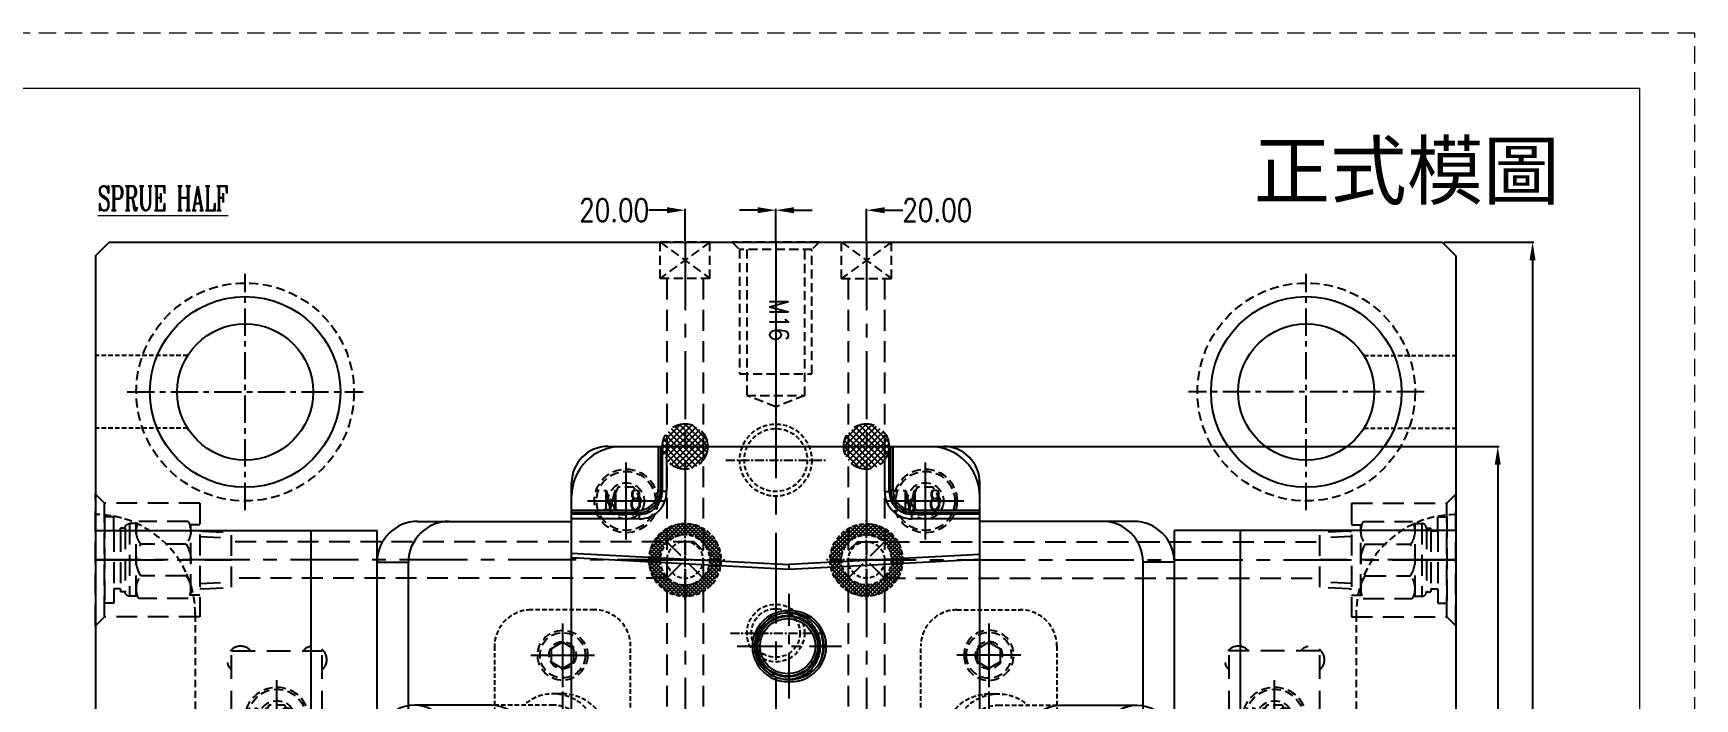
# Model space of a CAD drawing. Header units: millimetres. Extents: x 27300 to 28436, y -21252 to -20448.
# Drawn here: x 28069.8 to 28436.2, y -20594.5 to -20447.9 of the extents above; entities that cross this region are included whole.
import ezdxf

# ---------------------------------------------------------------- set-up
doc = ezdxf.new("R2010")
doc.units = ezdxf.units.MM
doc.header["$LTSCALE"] = 8
for name, pattern in [('ACAD_ISO08W100', [36, 24, -3, 6, -3]), ('CENTER', [2, 1.25, -0.25, 0.25, -0.25]), ('CENTER2', [1.125, 0.75, -0.125, 0.125, -0.125]), ('DASHED', [0.75, 0.5, -0.25]), ('HIDDEN', [0.375, 0.25, -0.125]), ('HIDDEN2', [0.1875, 0.125, -0.0625])]:
    doc.linetypes.add(name, pattern=pattern)
doc.layers.get('DEFPOINTS').update_dxf_attribs({"color": 6})
for name, color, linetype in [('A', 7, 'Continuous'), ('Cav-cor', 30, 'Continuous'), ('cen', 1, 'CENTER'), ('CL', 1, 'Continuous'), ('hidden', 4, 'HIDDEN'), ('PIN', 5, 'Continuous'), ('SCREW', 52, 'HIDDEN'), ('SLIDE', 6, 'Continuous'), ('WT', 4, 'Continuous')]:
    doc.layers.add(name, color=color, linetype=linetype)
doc.layers.add('dim', color=3, linetype='Continuous', lineweight=15)
doc.layers.add('MBOM-ASSIS-LAYER', color=71, linetype='Continuous', lineweight=9)
doc.styles.add('ROMANC', font='RomanC.ttf', dxfattribs={"width": 0.8, "height": 7})
doc.styles.get("Standard").update_dxf_attribs({"font": 'txt.shx', "width": 0.8, "bigfont": 'chineset.shx'})
doc.styles.add('style1', font='mingliu.ttc', dxfattribs={"width": 0.75})
doc.dimstyles.new('ISO-25', dxfattribs={"dimtxt": 5, "dimasz": 4, "dimexe": 0.3, "dimexo": 0.3, "dimtad": 0, "dimzin": 1, "dimdsep": 46, "dimtxsty": 'Standard', "dimcen": 0, "dimclrd": 3, "dimclre": 3, "dimclrt": 3, "dimazin": 0, "dimtfac": 1, "dimtofl": 0, "dimtmove": 0, "dimatfit": 0, "dimfxl": 0, "dimarcsym": 0})

# ---------------------------------------------------------------- blocks, each defined once
blk = doc.blocks.new('20160812.085545')
at = {"layer": 'SLIDE'}
for p, q in [((-47.53, 223), (14.56, 223)), ((0, 175.5), (0, 223)), ((14.56, 0), (14.56, 223)), ((-17.7, 180.5), (-5, 180.5)), ((-22.7, 175.5), (-20.94, 175.5)), ((-22.7, 47.5), (-22.7, 175.5)), ((-20.94, 47.5), (-20.94, 175.5)), ((-3.64, 47.5), (-3.64, 175.5)), ((-3.64, 175.5), (0, 175.5)), ((-22.7, 47.5), (-20.94, 47.5)), ((-3.64, 47.5), (0, 47.5)), ((0, 0), (0, 47.5)), ((-17.7, 42.5), (-5, 42.5)), ((-47.53, 0), (14.56, 0))]:
    blk.add_line(p, q, dxfattribs=at)
for centre, start, end in [((-17.7, 175.5), 90, 180), ((-15.94, 175.5), 90, 180), ((-8.64, 175.5), 0, 90), ((-5, 175.5), 0, 90), ((-17.7, 47.5), 180, 270), ((-15.94, 47.5), 180, 270), ((-8.64, 47.5), 270, 0), ((-5, 47.5), 270, 0)]:
    blk.add_arc(centre, 5, start, end, dxfattribs=at)
blk = doc.blocks.new('cb_8')
at = {"linetype": 'HIDDEN'}
blk.add_circle((0, 0), 7, dxfattribs=at)
at = {"layer": 'SCREW', "linetype": 'CENTER2', "ltscale": 5}
for p, q in [((0, -8.5), (0, 8.5)), ((-8.5, 0), (8.5, 0))]:
    blk.add_line(p, q, dxfattribs=at)
at = {"layer": 'SCREW'}
blk.add_lwpolyline([(-1.73, 3), (-3.46, 0), (-1.73, -3), (1.73, -3), (3.46, 0), (1.73, 3)], close=True, dxfattribs=at)
for radius in [6.5, 4]:
    blk.add_circle((0, 0), radius, dxfattribs=at)
at = {"layer": 'dim', "style": 'ROMANC', "width": 0.8}
blk.add_text('M 8', height=4.186, dxfattribs=at).set_placement((-5.2, -1.86))
blk = doc.blocks.new('20160817.191353')
at = {"layer": 'CL', "linetype": 'ACAD_ISO08W100', "ltscale": 0.5}
for p, q in [((0, -11), (0, 11)), ((0, 0), (34.71, 0))]:
    blk.add_line(p, q, dxfattribs=at)
at = {"layer": 'PIN'}
for p, q in [((0, 10.5), (2.07, 10.5)), ((15.92, 8), (32.64, 8)), ((0, -10.5), (2.07, -10.5)), ((15.92, -8), (32.64, -8))]:
    blk.add_line(p, q, dxfattribs=at)
at = {"layer": 'PIN', "linetype": 'HIDDEN2'}
for p, q in [((2.07, 8), (15.92, 8)), ((2.07, -8), (15.92, -8))]:
    blk.add_line(p, q, dxfattribs=at)
at = {"layer": 'PIN'}
blk.add_circle((34.71, 0), 2, dxfattribs=at)
at = {"layer": 'PIN', "linetype": 'HIDDEN2'}
for centre, major_axis, start_param, end_param in [((2.07, 0), (0, 10.5), 5.578638, 10.129325), ((0, 0), (0, -10.5), 3.141236, 6.282829), ((2.07, 0), (0, 8), 0, 3.141593)]:
    blk.add_ellipse(centre, major_axis=major_axis, ratio=0.965926, start_param=start_param, end_param=end_param, dxfattribs=at)
at = {"layer": 'PIN'}
for centre, major_axis, ratio, start_param, end_param in [((15.92, 0), (-8.28, 0), 0.965926, 4.712389, 7.853982), ((32.64, 0), (0, 8), 0.965926, 0, 3.141593), ((32.64, 0), (-8, 0), 1, 1.570796, 4.712389)]:
    blk.add_ellipse(centre, major_axis=major_axis, ratio=ratio, start_param=start_param, end_param=end_param, dxfattribs=at)
blk = doc.blocks.new('20100512.182342')
at = {"linetype": 'HIDDEN'}
blk.add_circle((0, 0), 5.5, dxfattribs=at)
at = {"layer": 'SCREW', "linetype": 'CENTER', "ltscale": 5}
for p, q in [((0, -7.04), (0, 7.04)), ((-7, 0), (7, 0))]:
    blk.add_line(p, q, dxfattribs=at)
at = {"layer": 'SCREW', "linetype": 'Continuous'}
blk.add_lwpolyline([(-1.44, 2.5), (-2.89, 0), (-1.44, -2.5), (1.44, -2.5), (2.89, 0), (1.44, 2.5)], close=True, dxfattribs=at)
at = {"layer": 'SCREW'}
for radius in [5, 3]:
    blk.add_circle((0, 0), radius, dxfattribs=at)
blk = doc.blocks.new('20100617.142056')
at = {"layer": 'MBOM-ASSIS-LAYER', "linetype": 'DASHED'}
for p, q in [((0, 841), (-1189, 841)), ((0, 0), (0, 841))]:
    blk.add_line(p, q, dxfattribs=at)
at = {"layer": 'MBOM-ASSIS-LAYER'}
for p, q in [((-12.7, 828.3), (-1176.3, 828.3)), ((-12.7, 12.7), (-12.7, 828.3))]:
    blk.add_line(p, q, dxfattribs=at)
blk = doc.blocks.new('*D27008')
at = {"layer": 'DEFPOINTS', "color": 0}
for p in [(28380.52, -20493.93), (28400.42, -20493.93), (28380.52, -20843.93)]:
    blk.add_point(p, dxfattribs=at)
at = {"layer": 'dim', "color": 3, "lineweight": -2}
for p, q in [((28380.82, -20493.93), (28400.72, -20493.93)), ((28400.42, -20497.93), (28400.42, -20659.31)), ((28400.42, -20839.93), (28400.42, -20678.56)), ((28380.82, -20843.93), (28400.72, -20843.93))]:
    blk.add_line(p, q, dxfattribs=at)
at = {"layer": 'dim', "color": 3}
for points in [[(28401.08, -20497.93), (28399.75, -20497.93), (28400.42, -20493.93)], [(28399.75, -20839.93), (28401.08, -20839.93), (28400.42, -20843.93)]]:
    blk.add_solid(points, dxfattribs=at)
at = {"layer": 'dim', "color": 3, "insert": (28400.42, -20668.93), "char_height": 5, "attachment_point": 5, "rotation": 90}
blk.add_mtext('350.00', dxfattribs=at)
blk = doc.blocks.new('*D27010')
at = {"layer": 'DEFPOINTS', "color": 0}
for p in [(28269.52, -20538.93), (28269.52, -20798.93), (28392.74, -20798.93)]:
    blk.add_point(p, dxfattribs=at)
at = {"layer": 'dim', "color": 3, "lineweight": -2}
for p, q in [((28269.82, -20538.93), (28393.04, -20538.93)), ((28392.74, -20542.93), (28392.74, -20659.31)), ((28392.74, -20794.93), (28392.74, -20678.56)), ((28269.82, -20798.93), (28393.04, -20798.93))]:
    blk.add_line(p, q, dxfattribs=at)
at = {"layer": 'dim', "color": 3}
for points in [[(28393.4, -20542.93), (28392.07, -20542.93), (28392.74, -20538.93)], [(28392.07, -20794.93), (28393.4, -20794.93), (28392.74, -20798.93)]]:
    blk.add_solid(points, dxfattribs=at)
at = {"layer": 'dim', "color": 3, "insert": (28392.74, -20668.93), "char_height": 5, "attachment_point": 5, "rotation": 90}
blk.add_mtext('260.00', dxfattribs=at)
blk = doc.blocks.new('20150513.114820')
at = {"layer": 'WT', "linetype": 'Continuous'}
h = blk.add_hatch(dxfattribs=at)
h.set_pattern_fill('ANSI37', color=125, scale=5, angle=270, style=0)
h.set_pattern_definition([(315, (23425.0146, -23957.4168), (0.441941738, 0.441941738), []), (45, (23425.0146, -23957.4168), (-0.441941738, 0.441941738), [])])
h.paths.add_polyline_path([(8, 0), (5.5, 0, 1), (-5.5, 0), (-8, 0, -1)])
h.paths.add_polyline_path([(-8, 0), (-5.5, 0, 0.414214), (0, -5.5, 0.414214), (5.5, 0), (8, 0, -0.414214), (0, -8, -0.414214)])
at = {"layer": 'WT', "color": 125, "linetype": 'CENTER2', "ltscale": 0.4}
for p, q in [((0, 8.79), (0, -8.79)), ((8.79, 0), (-8.79, 0))]:
    blk.add_line(p, q, dxfattribs=at)
at = {"layer": 'WT', "color": 125, "linetype": 'HIDDEN2'}
for radius in [8, 5.5, 4]:
    blk.add_circle((0, 0), radius, dxfattribs=at)
blk = doc.blocks.new('*D27022')
at = {"layer": 'DEFPOINTS', "color": 0}
for p in [(28213.52, -20486.89), (28213.52, -20493.93), (28233.52, -20493.93)]:
    blk.add_point(p, dxfattribs=at)
at = {"layer": 'dim', "color": 3, "lineweight": -2}
for p, q in [((28209.52, -20486.89), (28205.52, -20486.89)), ((28213.52, -20493.63), (28213.52, -20486.59)), ((28233.52, -20493.63), (28233.52, -20486.59)), ((28237.52, -20486.89), (28241.52, -20486.89))]:
    blk.add_line(p, q, dxfattribs=at)
at = {"layer": 'dim', "color": 3}
for points in [[(28209.52, -20487.56), (28209.52, -20486.22), (28213.52, -20486.89)], [(28237.52, -20486.22), (28237.52, -20487.56), (28233.52, -20486.89)]]:
    blk.add_solid(points, dxfattribs=at)
at = {"layer": 'dim', "color": 3, "insert": (28197.89, -20486.89), "char_height": 5, "attachment_point": 5}
blk.add_mtext('20.00', dxfattribs=at)
blk = doc.blocks.new('*D27023')
at = {"layer": 'DEFPOINTS', "color": 0}
for p in [(28253.52, -20486.89), (28233.52, -20493.93), (28253.52, -20493.93)]:
    blk.add_point(p, dxfattribs=at)
at = {"layer": 'dim', "color": 3, "lineweight": -2}
for p, q in [((28229.52, -20486.89), (28225.52, -20486.89)), ((28233.52, -20493.63), (28233.52, -20486.59)), ((28253.52, -20493.63), (28253.52, -20486.59)), ((28257.52, -20486.89), (28261.52, -20486.89))]:
    blk.add_line(p, q, dxfattribs=at)
at = {"layer": 'dim', "color": 3}
for points in [[(28229.52, -20487.56), (28229.52, -20486.22), (28233.52, -20486.89)], [(28257.52, -20486.22), (28257.52, -20487.56), (28253.52, -20486.89)]]:
    blk.add_solid(points, dxfattribs=at)
at = {"layer": 'dim', "color": 3, "insert": (28269.14, -20486.89), "char_height": 5, "attachment_point": 5}
blk.add_mtext('20.00', dxfattribs=at)
blk = doc.blocks.new('20160903.151524')
at = {"layer": 'WT', "color": 125, "linetype": 'HIDDEN', "ltscale": 2.3}
for p, q in [((-6.35, 23.56), (-6.01, 30)), ((-6.01, 30), (6.01, 30)), ((-5.19, 23), (-4.82, 30)), ((5.19, 23), (4.82, 30)), ((6.35, 23.56), (6.01, 30)), ((12.5, 23), (-12.5, 23)), ((-12.5, 23), (-12.5, 2)), ((-7.75, 23), (-7.75, 20.77)), ((-6.35, 23.56), (-6.35, 23)), ((6.35, 23.56), (6.35, 23)), ((7.75, 23), (7.75, 20.77)), ((12.5, 23), (12.5, 2)), ((-8.5, 20.43), (-8.5, 9.57)), ((-7.75, 21), (7.75, 21)), ((-3.5, 20.01), (-3.5, 9.99)), ((3.5, 20.01), (3.5, 9.99)), ((8.5, 20.43), (8.5, 9.57)), ((-8, 9.33), (-8, 7.51)), ((-8, 9), (8, 9)), ((8, 7.51), (-8, 7.51)), ((8, 9.33), (8, 7.51)), ((-9.5, 4.01), (-9.5, 2)), ((-6.4, 4.01), (-9.5, 4.01)), ((7, 6.51), (-7, 6.51)), ((-7, 6.51), (-7, 5.51)), ((-6.4, 5.51), (-7, 5.51)), ((-6.4, 5.51), (-7, 5.51)), ((6.4, 5.51), (-6.4, 5.51)), ((-6.4, 5.51), (-6.4, 4.01)), ((6.4, 4.01), (-6.4, 4.01)), ((6.4, 5.51), (6.4, 4.01)), ((6.4, 5.51), (7, 5.51)), ((6.4, 5.51), (7, 5.51)), ((6.4, 4.01), (9.5, 4.01)), ((7, 6.51), (7, 5.51)), ((9.5, 4.01), (9.5, 2)), ((-12.5, 2), (-14.5, 0)), ((-14.5, 0), (14.5, 0)), ((-12.5, 2), (12.5, 2)), ((9.5, 2), (-9.5, 2)), ((12.5, 2), (14.5, 0))]:
    blk.add_line(p, q, dxfattribs=at)
at = {"layer": 'WT', "color": 125, "linetype": 'CENTER', "ltscale": 1.5}
blk.add_line((0, 0), (0, 30), dxfattribs=at)
at = {"layer": 'WT', "color": 125, "linetype": 'HIDDEN', "ltscale": 2.3}
for centre, radius, start, end in [((-6.32, 16.53), 4.47, 50.9817, 119.248), ((0, 14.34), 6.66, 58.3016, 121.6984), ((6.32, 16.53), 4.47, 60.752, 129.0183), ((-6.32, 13.47), 4.47, 240.752, 309.0183), ((-7, 7.51), 1, 180, 270), ((0, 15.66), 6.66, 238.3016, 301.6984), ((6.32, 13.47), 4.47, 230.9817, 299.248), ((7, 7.51), 1, 270, 0)]:
    blk.add_arc(centre, radius, start, end, dxfattribs=at)
blk = doc.blocks.new('20150513.114825')
at = {"layer": 'WT', "color": 125, "linetype": 'HIDDEN'}
for p, q in [((-5.5, 8), (5.5, 8)), ((5.5, 8), (-5.5, 0)), ((-5.5, 8), (5.5, 0)), ((-5.5, 0), (-5.5, 8)), ((5.5, 0), (5.5, 8)), ((-5.5, 0), (5.5, 0))]:
    blk.add_line(p, q, dxfattribs=at)

msp = doc.modelspace()

# ---------------------------------------------------------------- hatches: boundary and pattern name
at = {"layer": 'WT', "ltscale": 2.3}
h = msp.add_hatch(dxfattribs=at)
h.set_pattern_fill('ANSI37', color=125, scale=0.3, style=0)
h.set_pattern_definition([(315, (12.1346, -41348.6336), (-0.67351921, -0.67351921), []), (225, (12.1346, -41348.6336), (-0.67351921, 0.67351921), [])])
h.paths.add_polyline_path([(28218.517, -20538.931, -1), (28208.517, -20538.931, -1)])
h = msp.add_hatch(dxfattribs=at)
h.set_pattern_fill('ANSI37', color=125, scale=0.3, angle=180, style=0)
h.set_pattern_definition([(225, (56454.9004, -41348.6336), (0.67351921, -0.67351921), []), (315, (56454.9004, -41348.6336), (0.67351921, 0.67351921), [])])
h.paths.add_polyline_path([(28248.517, -20538.931, 1), (28258.517, -20538.931, 1)])

# ---------------------------------------------------------------- linework, layer by layer
for p, q in [((28083.517, -20496.931), (28086.517, -20493.931)), ((28086.517, -20493.931), (28380.517, -20493.931)), ((28380.517, -20493.931), (28383.517, -20496.931)), ((28083.517, -20496.931), (28083.517, -20840.931)), ((28383.517, -20496.931), (28383.517, -20840.931)), ((28154.602, -20555.431), (28188.517, -20555.431)), ((28312.433, -20555.431), (28278.517, -20555.431)), ((28145.602, -20773.431), (28145.602, -20564.431)), ((28145.602, -20564.431), (28152.517, -20564.431)), ((28152.517, -20773.431), (28152.517, -20564.431)), ((28321.433, -20564.431), (28314.517, -20564.431)), ((28314.517, -20773.431), (28314.517, -20564.431)), ((28321.433, -20773.431), (28321.433, -20564.431))]:
    msp.add_line(p, q)
at = {"color": 8, "linetype": 'HIDDEN'}
for p, q in [((28223.917, -20493.931), (28225.517, -20495.531)), ((28243.117, -20493.931), (28223.917, -20493.931)), ((28241.517, -20495.531), (28225.517, -20495.531)), ((28225.517, -20495.531), (28225.517, -20522.931)), ((28227.117, -20495.531), (28227.117, -20527.731)), ((28239.917, -20527.731), (28239.917, -20495.531)), ((28243.117, -20493.931), (28241.517, -20495.531)), ((28241.517, -20522.931), (28241.517, -20495.531)), ((28225.517, -20522.931), (28241.517, -20522.931)), ((28227.117, -20527.731), (28239.917, -20527.731)), ((28233.517, -20530.208), (28227.117, -20527.731)), ((28239.917, -20527.731), (28233.517, -20530.208))]:
    msp.add_line(p, q, dxfattribs=at)
at = {"linetype": 'CENTER', "ltscale": 2}
msp.add_line((28233.517, -20493.931), (28233.517, -20843.931), dxfattribs=at)
at = {"color": 8, "linetype": 'HIDDEN', "ltscale": 0.5}
for p, q in [((28103.829, -20518.931), (28083.517, -20518.931)), ((28363.206, -20518.931), (28383.517, -20518.931)), ((28103.829, -20534.931), (28083.517, -20534.931)), ((28363.206, -20534.931), (28383.517, -20534.931))]:
    msp.add_line(p, q, dxfattribs=at)
at = {"color": 8, "linetype": 'CENTER', "ltscale": 0.2}
for p, q in [((28222.517, -20541.931), (28244.517, -20541.931)), ((28223.517, -20580.031), (28243.517, -20580.031))]:
    msp.add_line(p, q, dxfattribs=at)
at = {"color": 8, "linetype": 'HIDDEN', "ltscale": 0.8}
for p, q in [((28105.517, -20575.931), (28105.517, -20761.931)), ((28361.517, -20575.931), (28361.517, -20761.931))]:
    msp.add_line(p, q, dxfattribs=at)
at = {"linetype": 'HIDDEN2'}
for points in [[(28193.517, -20574.931), (28179.517, -20574.931, 0.4142136), (28171.517, -20582.931), (28171.517, -20606.931, 0.4142136), (28179.517, -20614.931), (28193.517, -20614.931, 0.4142136), (28201.517, -20606.931), (28201.517, -20582.931, 0.4142136)], [(28273.517, -20574.931), (28287.517, -20574.931, -0.4142136), (28295.517, -20582.931), (28295.517, -20606.931, -0.4142136), (28287.517, -20614.931), (28273.517, -20614.931, -0.4142136), (28265.517, -20606.931), (28265.517, -20582.931, -0.4142136)]]:
    msp.add_lwpolyline(points, format="xyb", close=True, dxfattribs=at)
for centre, radius in [((28116.517, -20526.931), 21), ((28350.517, -20526.931), 21), ((28116.517, -20526.931), 15), ((28350.517, -20526.931), 15)]:
    msp.add_circle(centre, radius)
at = {"color": 8, "linetype": 'HIDDEN', "ltscale": 0.5}
for centre, radius in [((28233.517, -20541.931), 7.938), ((28233.517, -20541.931), 6.938), ((28233.517, -20580.031), 6.35), ((28233.517, -20580.031), 5.35)]:
    msp.add_circle(centre, radius, dxfattribs=at)
at = {"color": 8, "linetype": 'HIDDEN', "ltscale": 0.8}
for centre, start, end in [((28083.517, -20575.931), 0, 90), ((28383.517, -20575.931), 90, 180)]:
    msp.add_arc(centre, 22, start, end, dxfattribs=at)
for centre, start, end in [((28154.602, -20564.431), 90, 180), ((28161.517, -20564.431), 90, 180), ((28305.517, -20564.431), 0, 90), ((28312.433, -20564.431), 0, 90)]:
    msp.add_arc(centre, 9, start, end)
at = {"layer": 'Cav-cor', "color": 241}
for p, q in [((28196.517, -20538.931), (28270.517, -20538.931)), ((28207.624, -20538.931), (28207.624, -20548.543)), ((28208.123, -20538.931), (28208.123, -20548.543)), ((28208.468, -20538.931), (28208.468, -20548.888)), ((28209.466, -20538.931), (28209.466, -20548.888)), ((28257.569, -20548.888), (28257.569, -20538.931)), ((28258.567, -20548.888), (28258.567, -20538.931)), ((28258.912, -20548.543), (28258.912, -20538.931)), ((28259.411, -20548.543), (28259.411, -20538.931)), ((28188.517, -20790.931), (28188.517, -20546.931)), ((28278.517, -20790.931), (28278.517, -20546.931)), ((28207.624, -20548.543), (28208.123, -20548.543)), ((28208.123, -20548.543), (28208.468, -20548.888)), ((28209.466, -20548.888), (28208.468, -20548.888)), ((28257.569, -20548.888), (28258.567, -20548.888)), ((28258.912, -20548.543), (28258.567, -20548.888)), ((28259.411, -20548.543), (28258.912, -20548.543)), ((28203.13, -20553.037), (28188.517, -20553.037)), ((28203.13, -20553.536), (28188.517, -20553.536)), ((28203.475, -20553.881), (28188.517, -20553.881)), ((28203.475, -20554.88), (28188.517, -20554.88)), ((28203.13, -20553.037), (28203.13, -20553.536)), ((28203.13, -20553.536), (28203.475, -20553.881)), ((28203.475, -20554.88), (28203.475, -20553.881)), ((28263.905, -20553.536), (28263.56, -20553.881)), ((28263.56, -20554.88), (28263.56, -20553.881)), ((28278.517, -20553.881), (28263.56, -20553.881)), ((28278.517, -20554.88), (28263.56, -20554.88)), ((28263.905, -20553.037), (28263.905, -20553.536)), ((28278.517, -20553.037), (28263.905, -20553.037)), ((28278.517, -20553.536), (28263.905, -20553.536)), ((28188.517, -20562.415), (28236.517, -20564.931)), ((28278.517, -20562.73), (28236.517, -20564.931)), ((28188.517, -20563.416), (28236.517, -20565.932)), ((28236.517, -20565.932), (28278.517, -20563.731)), ((28236.517, -20565.932), (28236.517, -20564.931)), ((28236.517, -20575.139), (28236.517, -20575.639)), ((28236.517, -20590.722), (28236.517, -20590.222))]:
    msp.add_line(p, q, dxfattribs=at)
for radius in [6.607, 6.097]:
    msp.add_circle((28236.16, -20582.931), radius, dxfattribs=at)
for centre, radius, start, end in [((28199.517, -20549.931), 11, 90, 180), ((28196.517, -20546.931), 8, 90, 180), ((28267.517, -20549.931), 11, 0, 90), ((28270.517, -20546.931), 8, 0, 90), ((28203.131, -20548.544), 4.992, 269.99073, 0.00927), ((28203.132, -20548.545), 4.491, 269.9691, 0.0309), ((28203.478, -20548.891), 5.988, 269.96933, 0.03067), ((28203.481, -20548.894), 4.986, 269.92521, 0.07479), ((28263.557, -20548.891), 5.988, 179.96933, 270.03067), ((28263.554, -20548.894), 4.986, 179.92521, 270.07479), ((28263.904, -20548.544), 4.992, 179.99073, 270.00927), ((28263.903, -20548.545), 4.491, 179.9691, 270.0309), ((28236.16, -20582.931), 7.8, 87.37659, 272.62337), ((28236.16, -20582.931), 7.3, 87.19688, 272.80312), ((28236.087, -20582.951), 6.765, 115.36387, 154.20492), ((28236.133, -20583.033), 6.859, 113.86791, 115.41576), ((28236.874, -20582.931), 7.8, 267.37663, 92.62341), ((28236.874, -20582.931), 7.3, 267.19688, 92.80312), ((28238.295, -20582.892), 9.258, 160.37391, 174.34699), ((28236.554, -20582.926), 7.532, 157.78306, 172.78998), ((28236.053, -20582.931), 6.726, 154.23826, 205.75502), ((28236.469, -20582.896), 7.442, 155.71104, 157.75048), ((28235.976, -20582.931), 6.96, 172.15219, 187.84785), ((28238.294, -20582.969), 9.258, 185.65279, 199.62721), ((28236.532, -20582.941), 7.51, 187.18773, 202.28245), ((28236.468, -20582.966), 7.442, 202.29286, 204.28818), ((28236.087, -20582.911), 6.765, 205.78844, 244.63256), ((28236.132, -20582.829), 6.858, 244.58069, 246.1582)]:
    msp.add_arc(centre, radius, start, end, dxfattribs=at)
for points, knots in [([(28229.686, -20579.834), (28229.859, -20579.45), (28230.264, -20578.725), (28231.033, -20577.77), (28231.929, -20576.974), (28232.601, -20576.554), (28232.95, -20576.374)], [0, 0, 0, 0, 0.2609595, 0.5119688, 0.7564397, 1, 1, 1, 1]), ([(28233.357, -20576.761), (28233.865, -20576.536), (28234.986, -20576.196), (28236.736, -20576.119), (28238.423, -20576.477), (28239.901, -20577.193), (28241.15, -20578.21), (28241.975, -20579.298), (28242.479, -20580.303), (28242.87, -20581.421), (28242.994, -20582.326), (28242.994, -20582.931)], [0, 0, 0, 0, 0.1229701, 0.2567503, 0.3839904, 0.501415, 0.6174119, 0.7378289, 0.8008886, 0.865924, 1, 1, 1, 1]), ([(28236.853, -20575.631), (28237.31, -20575.676), (28238.187, -20575.851), (28239.401, -20576.347), (28240.471, -20577.03), (28241.407, -20577.891), (28242.197, -20578.932), (28242.812, -20580.143), (28243.208, -20581.495), (28243.299, -20582.449), (28243.3, -20582.931)], [0, 0, 0, 0, 0.1292322, 0.2497885, 0.3667719, 0.4844981, 0.605839, 0.7324342, 0.8644388, 1, 1, 1, 1]), ([(28244.001, -20582.931), (28244.001, -20582.387), (28243.91, -20581.316), (28243.637, -20580.277), (28243.461, -20579.783)], [0, 0, 0, 0, 0.5087473, 1, 1, 1, 1]), ([(28229.385, -20582.054), (28229.385, -20582.051), (28229.376, -20582.044), (28229.359, -20582.037), (28229.33, -20582.027), (28229.276, -20582.013), (28229.192, -20581.996), (28229.12, -20581.985), (28229.081, -20581.98)], [0, 0, 0, 0, 0.030481, 0.0920811, 0.1862836, 0.3100726, 0.6283133, 1, 1, 1, 1]), ([(28229.385, -20583.807), (28229.385, -20583.81), (28229.376, -20583.817), (28229.359, -20583.825), (28229.33, -20583.834), (28229.276, -20583.848), (28229.192, -20583.865), (28229.12, -20583.876), (28229.081, -20583.881)], [0, 0, 0, 0, 0.0304737, 0.0920734, 0.1862775, 0.3100683, 0.6283121, 1, 1, 1, 1]), ([(28242.994, -20582.931), (28242.994, -20583.535), (28242.87, -20584.44), (28242.479, -20585.558), (28241.976, -20586.563), (28241.15, -20587.65), (28239.902, -20588.667), (28238.425, -20589.383), (28236.738, -20589.742), (28234.989, -20589.666), (28233.868, -20589.326), (28233.36, -20589.102)], [0, 0, 0, 0, 0.1340754, 0.1991115, 0.2621727, 0.3825923, 0.4985884, 0.6160048, 0.7432254, 0.8770112, 1, 1, 1, 1]), ([(28243.3, -20582.931), (28243.299, -20583.413), (28243.208, -20584.366), (28242.812, -20585.718), (28242.197, -20586.93), (28241.407, -20587.97), (28240.471, -20588.832), (28239.401, -20589.515), (28238.187, -20590.01), (28237.31, -20590.185), (28236.853, -20590.231)], [0, 0, 0, 0, 0.1355616, 0.267567, 0.3941634, 0.5155042, 0.6332299, 0.7502127, 0.8707685, 1, 1, 1, 1]), ([(28243.461, -20586.079), (28243.637, -20585.584), (28243.91, -20584.545), (28244.001, -20583.474), (28244.001, -20582.931)], [0, 0, 0, 0, 0.4912493, 1, 1, 1, 1]), ([(28232.95, -20589.487), (28232.601, -20589.307), (28231.929, -20588.887), (28231.033, -20588.091), (28230.264, -20587.137), (28229.859, -20586.411), (28229.686, -20586.027)], [0, 0, 0, 0, 0.2435588, 0.4880285, 0.7390375, 1, 1, 1, 1])]:
    msp.add_open_spline(points, degree=3, knots=knots, dxfattribs=at)
at = {"layer": 'cen', "ltscale": 0.6}
for p, q in [((28116.517, -20552.931), (28116.517, -20500.931)), ((28350.517, -20552.931), (28350.517, -20500.931)), ((28090.517, -20526.931), (28142.517, -20526.931)), ((28376.517, -20526.931), (28324.517, -20526.931))]:
    msp.add_line(p, q, dxfattribs=at)
at = {"layer": 'CL', "color": 8, "linetype": 'ACAD_ISO08W100'}
msp.add_line((28233.517, -20493.931), (28233.517, -20530.208), dxfattribs=at)
at = {"layer": 'CL', "color": 6, "linetype": 'CENTER'}
for p, q in [((28236.517, -20594.458), (28236.517, -20571.403)), ((28224.99, -20582.931), (28248.045, -20582.931))]:
    msp.add_line(p, q, dxfattribs=at)
at = {"layer": 'hidden'}
for centre in [(28116.517, -20526.931), (28350.517, -20526.931)]:
    msp.add_circle(centre, 24, dxfattribs=at)
at = {"layer": 'SLIDE', "linetype": 'HIDDEN', "ltscale": 2.6}
for p, q in [((28113.517, -20753.931), (28113.517, -20583.931)), ((28113.517, -20583.931), (28133.517, -20583.931)), ((28133.517, -20753.931), (28133.517, -20583.931)), ((28353.517, -20583.931), (28333.517, -20583.931)), ((28333.517, -20753.931), (28333.517, -20583.931)), ((28353.517, -20753.931), (28353.517, -20583.931))]:
    msp.add_line(p, q, dxfattribs=at)
for centre, start, end in [((28115.517, -20585.931), 41.81031, 228.18969), ((28131.517, -20585.931), 311.81031, 138.18969), ((28335.517, -20585.931), 41.81031, 228.18969), ((28351.517, -20585.931), 311.81031, 138.18969)]:
    msp.add_arc(centre, 3, start, end, dxfattribs=at)
at = {"layer": 'WT', "color": 125, "linetype": 'CENTER', "ltscale": 1.5}
for p, q in [((28213.517, -20493.931), (28213.517, -20843.931)), ((28253.517, -20493.931), (28253.517, -20843.931)), ((28213.517, -20563.931), (28083.517, -20563.931)), ((28249.517, -20563.931), (28383.517, -20563.931))]:
    msp.add_line(p, q, dxfattribs=at)
at = {"layer": 'WT', "color": 125, "linetype": 'HIDDEN', "ltscale": 2.3}
for p, q in [((28209.517, -20501.931), (28209.517, -20835.931)), ((28217.517, -20501.931), (28217.517, -20835.931)), ((28249.517, -20501.931), (28249.517, -20835.931)), ((28257.517, -20501.931), (28257.517, -20835.931)), ((28215.517, -20559.931), (28113.517, -20559.931)), ((28217.517, -20567.931), (28209.517, -20559.931)), ((28215.517, -20559.931), (28217.517, -20561.931)), ((28249.517, -20567.931), (28257.517, -20559.931)), ((28251.517, -20559.931), (28249.517, -20561.931)), ((28251.517, -20559.931), (28353.517, -20559.931)), ((28209.517, -20567.931), (28213.517, -20563.931)), ((28257.517, -20567.931), (28253.517, -20563.931)), ((28209.517, -20567.931), (28113.517, -20567.931)), ((28257.517, -20567.931), (28353.517, -20567.931))]:
    msp.add_line(p, q, dxfattribs=at)
for centre in [(28213.517, -20538.931), (28253.517, -20538.931)]:
    msp.add_circle(centre, 5, dxfattribs=at)

# ---------------------------------------------------------------- block references
at = {"linetype": 'Continuous', "rotation": -90.00000000000001}
msp.add_blockref('20100512.182342', (28186.517, -20584.931), dxfattribs=at)
at = {"linetype": 'Continuous', "xscale": -0.9999999999999996, "rotation": 90.00000000000001}
msp.add_blockref('20100512.182342', (28280.517, -20584.931), dxfattribs=at)
at = {"layer": 'MBOM-ASSIS-LAYER', "xscale": 0.9558652676625827, "yscale": 0.9558652676625827, "zscale": 0.9558652676625827}
msp.add_blockref('20100617.142056', (28436.188, -21251.797), dxfattribs=at)
at = {"layer": 'PIN', "rotation": 180}
msp.add_blockref('20160817.191353', (28186.517, -20603.931), dxfattribs=at)
at = {"layer": 'PIN', "xscale": -0.9999999999999996, "rotation": -180}
msp.add_blockref('20160817.191353', (28280.517, -20603.931), dxfattribs=at)
at = {"layer": 'SCREW'}
for p in [(28200.517, -20550.931), (28266.517, -20550.931), (28123.517, -20598.931), (28343.517, -20598.931)]:
    msp.add_blockref('cb_8', p, dxfattribs=at)
at = {"layer": 'SLIDE'}
msp.add_blockref('20160812.085545', (28131.043, -20780.431), dxfattribs=at)
at = {"layer": 'SLIDE', "xscale": -1}
msp.add_blockref('20160812.085545', (28335.992, -20780.431), dxfattribs=at)
at = {"layer": 'WT', "color": 125, "linetype": 'HIDDEN', "ltscale": 2.3, "xscale": -1}
msp.add_blockref('20150513.114825', (28213.517, -20501.931), dxfattribs=at)
at = {"layer": 'WT', "color": 125, "linetype": 'HIDDEN', "ltscale": 2.3}
msp.add_blockref('20150513.114825', (28253.517, -20501.931), dxfattribs=at)
at = {"layer": 'WT'}
for name, p, xscale, rotation in [('20160903.151524', (28083.517, -20563.931), -0.9999999999999996, -90), ('20150513.114820', (28213.517, -20563.931), -1, 90), ('20150513.114820', (28213.517, -20563.931), -0.9999999999999996, 90)]:
    msp.add_blockref(name, p, dxfattribs=dict(at, xscale=xscale, rotation=rotation))
for name, p, rotation in [('20160903.151524', (28383.517, -20563.931), 90), ('20150513.114820', (28253.517, -20563.931), -90)]:
    msp.add_blockref(name, p, dxfattribs=dict(at, rotation=rotation))

# ---------------------------------------------------------------- texts
at = {"color": 8, "insert": (28232.169, -20506.505), "char_height": 4.2, "width": 28.88144, "attachment_point": 7, "rotation": 270}
msp.add_mtext('M16', dxfattribs=at)
at = {"layer": 'A', "color": 6, "style": 'style1'}
msp.add_text('正式模圖', height=12.3664, dxfattribs=at).set_placement((28338.923, -20484.369))
at = {"layer": 'dim', "style": 'ROMANC', "width": 0.6}
msp.add_text('%%uSPRUE HALF', height=5.4, dxfattribs=at).set_placement((28084.021, -20486.98))

# ---------------------------------------------------------------- dimensions: what is measured, and where the dimension line sits
at = {"layer": 'dim'}
dim = msp.add_linear_dim(base=(28213.517, -20486.891), p1=(28233.517, -20493.931), p2=(28213.517, -20493.931), dimstyle='ISO-25', dxfattribs=at)
dim.commit()
dim.dimension.update_dxf_attribs({"geometry": '*D27022', "text_midpoint": (28197.892, -20486.891)})
dim = msp.add_linear_dim(base=(28253.517, -20486.891), p1=(28233.517, -20493.931), p2=(28253.517, -20493.931), angle=180, dimstyle='ISO-25', dxfattribs=at)
dim.commit()
dim.dimension.update_dxf_attribs({"geometry": '*D27023', "text_midpoint": (28269.142, -20486.891)})
for base, p1, p2, picture, middle in [((28400.416, -20493.931), (28380.517, -20843.931), (28380.517, -20493.931), '*D27008', (28400.416, -20668.931)), ((28392.737, -20798.931), (28269.517, -20538.931), (28269.517, -20798.931), '*D27010', (28392.737, -20668.931))]:
    dim = msp.add_linear_dim(base=base, p1=p1, p2=p2, angle=90, dimstyle='ISO-25', dxfattribs=at)
    dim.commit()
    dim.dimension.update_dxf_attribs({"geometry": picture, "text_midpoint": middle, "dimtype": 160})

doc.saveas('drawing.dxf')
